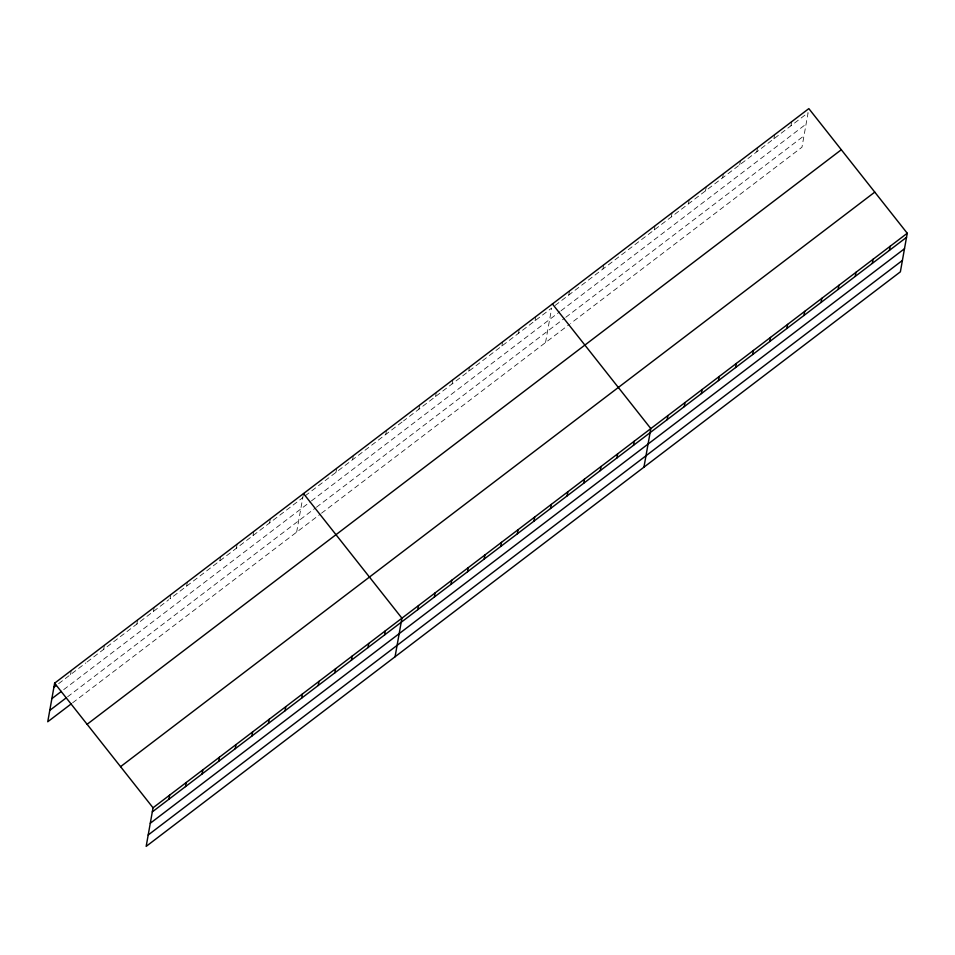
<?xml version="1.0" encoding="UTF-8"?>
<svg xmlns="http://www.w3.org/2000/svg" width="955" height="955" viewBox="0 0 955 955"><rect width="100%" height="100%" fill="white"/><g stroke="black" fill="none" stroke-linecap="round" stroke-linejoin="round"><path stroke-width="0.72" stroke-dasharray="4.78 3.58" d="M70.491 674.624L71.219 670.529M103.677 649.34L104.405 645.246M136.863 624.057L137.592 619.974M153.457 611.415L154.185 607.332M170.778 594.69L170.05 598.773L302.783 497.662M186.631 586.143L187.359 582.049M219.817 560.86L220.545 556.765M236.41 548.218L237.138 544.123M253.003 535.576L253.732 531.493M269.597 522.934L270.325 518.851M296.635 532.162L303.511 493.568M335.969 472.379L336.697 468.284M352.562 459.737L353.29 455.654M385.748 434.453L386.477 430.371M418.935 409.182L419.663 405.087M435.528 396.54L436.256 392.445M452.121 383.898L452.849 379.804M468.714 371.256L469.442 367.174M501.9 345.973L502.628 341.89M518.493 333.343L519.222 329.248M535.087 320.701L535.815 316.606M545.532 342.558L551.68 308.059L403.523 420.916M568.774 295.035L569.502 290.941M602.963 268.988L603.691 264.893M654.247 229.916L654.975 225.834M671.341 216.892L672.069 212.81M688.436 203.869L689.164 199.786M705.53 190.845L706.258 186.762M722.625 177.821L723.353 173.738M739.719 164.809L740.447 160.715M756.814 151.785L757.542 147.691M773.92 138.762L774.648 134.667M791.015 125.738L791.743 121.643M58.637 683.649L85.89 662.877M87.084 661.982L168.856 599.68M305.158 495.848L402.342 421.812M555.094 305.457L808.109 112.714L801.961 147.213L570.601 323.459M63.722 689.617L310.244 501.817M311.425 500.921L559.905 311.628M561.039 310.757L806.08 124.102M67.554 696.828L315.257 508.132M316.439 507.224L564.656 318.146M565.79 317.287L803.991 135.825M72.64 702.796L320.343 514.1M321.525 513.193L569.467 324.33"/><path stroke-width="1.43" d="M907.25 233.247L153.039 807.787L146.163 846.381L900.374 271.829L907.25 233.247L808.837 108.619L54.626 683.171L47.75 721.753L71.458 703.704M168.904 799.24L169.632 795.145M185.497 786.598L186.225 782.503M202.09 773.956L202.818 769.873M218.683 761.314L219.411 757.231M235.276 748.672L236.004 744.59M251.869 736.042L252.598 731.948M268.462 723.401L269.191 719.306M285.056 710.759L285.784 706.664M301.649 698.117L302.377 694.022M318.242 685.475L318.97 681.393M334.835 672.833L335.563 668.751M351.428 660.192L352.156 656.109M368.021 647.562L368.749 643.467M384.614 634.92L385.343 630.825M395.06 656.777L401.924 618.183L303.511 493.568M417.789 609.636L418.517 605.554M434.382 596.994L435.11 592.912M450.975 584.353L451.703 580.27M467.568 571.723L468.296 567.628M484.161 559.081L484.889 554.986M500.754 546.439L501.482 542.345M517.347 533.797L518.076 529.703M533.941 521.155L534.669 517.073M550.534 508.514L551.262 504.431M567.127 495.872L567.855 491.789M583.72 483.242L584.448 479.147M600.313 470.6L601.041 466.506M616.906 457.958L617.634 453.864M633.499 445.317L634.227 441.222M643.945 467.174L650.821 428.592L552.408 303.965M667.187 419.651L667.915 415.568M684.281 406.627L685.01 402.544M701.376 393.603L702.104 389.521M718.47 380.579L719.199 376.497M735.565 367.556L736.293 363.473M752.659 354.544L753.388 350.449M769.754 341.52L770.482 337.425M786.848 328.496L787.577 324.402M803.955 315.472L804.683 311.378M821.049 302.449L821.778 298.354M838.144 289.425L838.872 285.33M855.238 276.401L855.966 272.306M872.333 263.377L873.061 259.283M889.427 250.353L890.155 246.271M53.898 687.254L56.261 685.451M51.868 698.642L61.347 691.42M49.779 710.377L66.373 697.735M87.096 724.296L841.307 149.744M120.569 766.662L874.768 192.122M152.311 811.881L906.522 237.329M150.281 823.258L904.492 248.718M148.192 834.992L902.403 260.44M54.626 683.171L153.039 807.787"/></g></svg>
